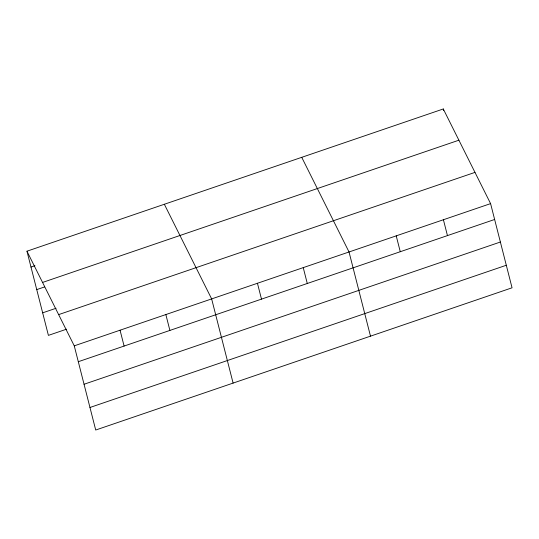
<?xml version="1.0" encoding="UTF-8"?>
<svg xmlns="http://www.w3.org/2000/svg" width="539" height="539" viewBox="0 0 539 539"><rect width="100%" height="100%" fill="white"/><g stroke="black" fill="none" stroke-linecap="round" stroke-linejoin="round"><path stroke-width="0.81" d="M26.95 251.201L443.287 108.972L490.591 203.621L512.05 287.799L95.713 430.028L74.261 345.849L26.95 251.201L48.409 335.379L66.566 329.181M30.992 267.061L34.941 265.714M42.561 282.436L458.898 140.201M36.74 289.605L44.636 286.91M42.662 312.836L56.083 308.254M58.643 314.614L474.98 172.386M74.261 345.849L490.591 203.621M78.303 361.709L494.634 219.481M84.05 384.253L500.381 242.024M89.966 407.484L506.303 265.255M301.732 157.327L349.036 251.976L370.495 336.161M164.341 204.261L211.645 298.909L233.104 383.094M443.287 108.972L443.691 110.556M443.408 219.737L447.451 235.597M396.226 235.853L400.268 251.72M303.241 267.62L307.284 283.487M257.447 283.265L261.489 299.132M165.85 314.554L169.893 330.42M120.056 330.205L124.098 346.065"/></g></svg>
